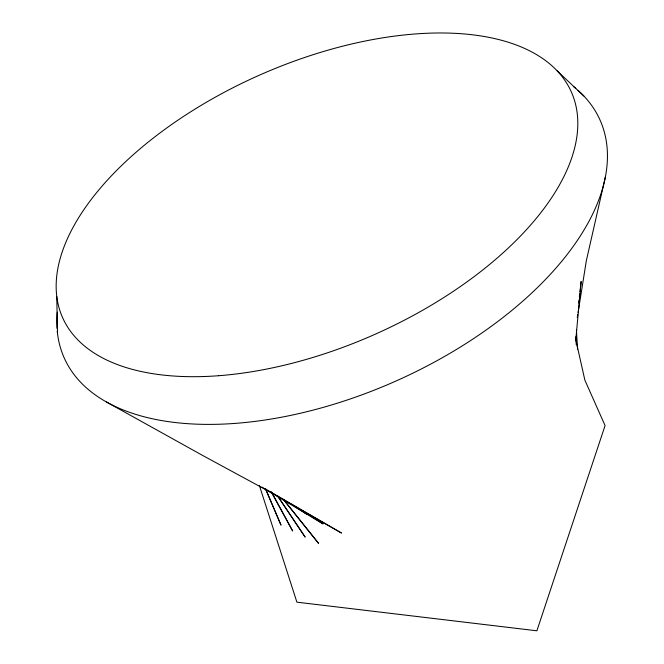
<?xml version="1.0" encoding="UTF-8"?>
<svg xmlns="http://www.w3.org/2000/svg" width="664" height="664" viewBox="0 0 664 664"><rect width="100%" height="100%" fill="white"/><g stroke="black" fill="none" stroke-linecap="round" stroke-linejoin="round"><path stroke-width="1" d="M575.862 336.706L576.269 344.724M578.643 303.099L579 300.012M579.357 296.924L579.713 293.837M579.946 291.77L581.141 281.478L575.796 339.702L584.876 380.165L605.07 425.591L536.877 630.8L296.899 602.173L259.342 485.392M577.273 317.616L577.755 314.57M578.078 312.536L586.329 260.761L605.41 176.757M106.514 402.019L202.404 455.321L273.858 494.074L341.512 533.059L269.036 491.069M265.459 488.994L267.243 490.032M261.823 487.052L323.086 523.921L309.15 515.065M305.672 512.849L307.407 513.953M294.667 506.35L297.256 508.01M298.974 509.122L306.735 514.127L302.535 511.106M557.262 70.965L583.822 95.981M283.329 499.369L318.596 543.393L283.868 500M277.502 495.9L305.158 537.101L277.56 495.784M271.385 492.107L292.658 531.001L271.485 491.982M265.575 489.102L281.013 525.141L265.666 488.986M576.427 329.85L577.531 349.33M56.764 296.443L57.477 333.262M578.087 90.395A293.123 155.691 -23.9 0 1 403.297 377.7A293.123 155.691 -23.9 0 1 57.27 331.294M57.021 328.323A293.123 155.691 -23.9 0 1 57.295 312.155M573.422 86.469A293.123 155.691 -23.9 0 1 575.788 88.403M218.456 375.733A278.282 141.88 -23.9 0 0 575.397 103.642A278.282 141.88 -23.9 0 0 157.094 135.132A278.282 141.88 -23.9 0 0 218.456 375.733"/></g></svg>
